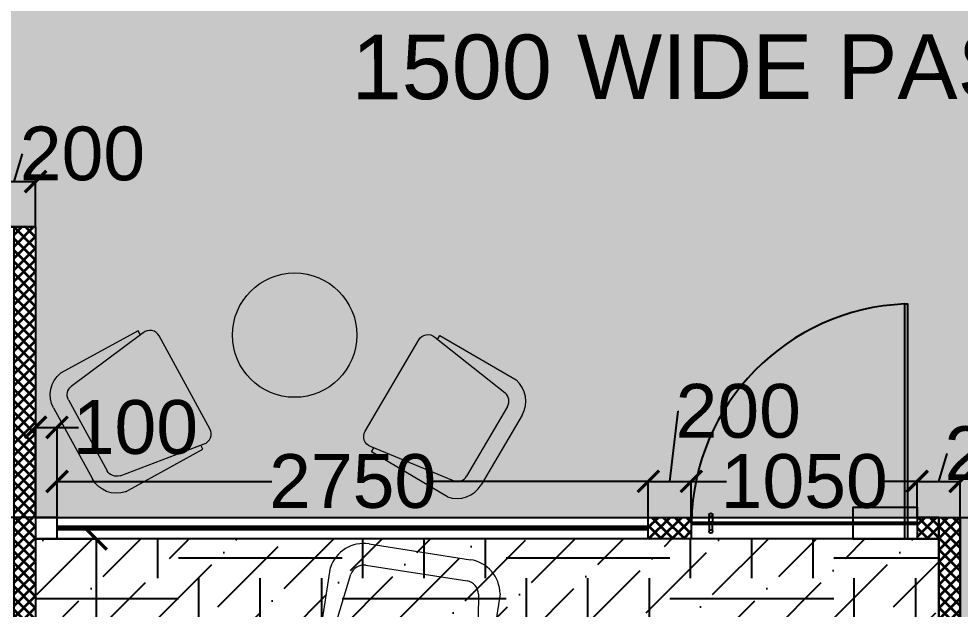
# Model space of a CAD drawing. Header units: millimetres. Extents: x 263321 to 4958806, y 33647 to 987811.
# Drawn here: x 2403474 to 2407852, y 465106 to 467851 of the extents above; entities that cross this region are included whole.
import ezdxf

# ---------------------------------------------------------------- set-up
doc = ezdxf.new("R2010")
doc.units = ezdxf.units.MM
doc.header["$PDMODE"] = 3
for name, color, linetype, lineweight in [('A- Loose furniture', 11, 'Continuous', 5), ('A-DOOR-FULL', 40, 'Continuous', 18), ('A-FURN-LOOSE', 24, 'Continuous', 18), ('A-GLASS PARTITION', 5, 'Continuous', 18), ('A-GYPSUM PARTITION', 250, 'Continuous', 35)]:
    doc.layers.add(name, color=color, linetype=linetype, lineweight=lineweight)
for name, color, linetype in [('CEILING TOA', 7, 'Continuous'), ('CH - MAN', 8, 'Continuous'), ('DOOR', 5, 'Continuous'), ('FLOORING TOA', 7, 'Continuous'), ('PARTITION DIM.', 250, 'Continuous'), ('PARTITION GYPSUM', 250, 'Continuous'), ('TEXT', 250, 'Continuous')]:
    doc.layers.add(name, color=color, linetype=linetype)
doc.styles.add('ARIAL', font='arial.ttf')
doc.styles.get("Standard").update_dxf_attribs({"font": 'arial.ttf'})
doc.styles.add('TEXT @ 150', font='arial.ttf', dxfattribs={"height": 225})
doc.dimstyles.new('DIM @ 150', dxfattribs={"dimtxt": 225, "dimasz": 100, "dimexe": 1, "dimexo": 0, "dimgap": 0.5, "dimtad": 0, "dimdec": 0, "dimzin": 0, "dimdsep": 46, "dimtxsty": 'TEXT @ 150', "dimblk": 'ARCHTICK', "dimcen": -2, "dimclrd": 8, "dimclre": 8, "dimclrt": 7, "dimadec": 0, "dimazin": 0, "dimtfac": 1, "dimtdec": 0, "dimtofl": 0, "dimtmove": 0, "dimatfit": 3, "dimldrblk": 'OPEN90', "dimfxl": 1, "dimtolj": 1, "dimtzin": 0, "dimlwd": -1, "dimlwe": -1, "dimarcsym": 0})
pattern_1 = [(45, (13069.08, -8478.743), (-26.94076836, 26.94076836), []), (135, (13069.08, -8478.743), (-26.94076836, -26.94076836), [])]

# ---------------------------------------------------------------- blocks, each defined once
blk = doc.blocks.new('BAYCH')
at = {"layer": 'A-FURN-LOOSE', "color": 153, "ltscale": 0.95}
for p, q in [((38347006.5, -237000.7), (38347006.5, -236619)), ((38347086.7, -237000.7), (38347086.7, -236619))]:
    blk.add_line(p, q, dxfattribs=at)
for points in [[(38347114.8, -236490.7), (38347531.5, -236491.3, -0.464525), (38347531.5, -236491.3), (38347531.5, -236513.4)], [(38347128.3, -236569.7), (38347548.1, -236510.6, -0.464525), (38347606.5, -236559.9), (38347606.5, -237059.9, -0.464525), (38347548.1, -237109.2), (38347128.3, -237050)], [(38347531.5, -237106.3), (38347531.5, -237128.5, -0.464525), (38347531.5, -237128.5), (38347114.8, -237129.1)]]:
    blk.add_lwpolyline(points, format="xyb", dxfattribs=at)
for centre, radius, start, end in [((38347136.7, -236619), 130.2, 99.6643, 180), ((38347136.7, -236619), 50, 99.6643, 180), ((38347136.7, -237000.7), 130.2, 180, 260.3357), ((38347136.7, -237000.7), 50, 180, 260.3357)]:
    blk.add_arc(centre, radius, start, end, dxfattribs=at)
blk = doc.blocks.new('_ArchTick')
at = {"color": 0, "linetype": 'ByBlock', "const_width": 0.15}
blk.add_lwpolyline([(-0.5, -0.5), (0.5, 0.5)], dxfattribs=at)
blk = doc.blocks.new('*D473')
at = {"layer": 'Defpoints', "color": 0, "transparency": 16777216}
for p in [(2403551.7, 467093.8), (2403351.7, 466883.1), (2403551.7, 466883.1)]:
    blk.add_point(p, dxfattribs=at)
at = {"layer": 'PARTITION DIM.', "color": 8, "transparency": 16777216}
for p, q in [((2403451.7, 467093.8), (2403490.5, 467223.2)), ((2403490.5, 467223.2), (2403491.5, 467223.2)), ((2403351.7, 466883.1), (2403351.7, 467094.8)), ((2403351.7, 467093.8), (2403551.7, 467093.8)), ((2403551.7, 466883.1), (2403551.7, 467094.8))]:
    blk.add_line(p, q, dxfattribs=at)
at = {"layer": 'PARTITION DIM.', "color": 8, "transparency": 16777216, "xscale": 100, "yscale": 100, "zscale": 100, "rotation": 180}
blk.add_blockref('_ArchTick', (2403351.7, 467093.8), dxfattribs=at)
at = {"layer": 'PARTITION DIM.', "color": 8, "transparency": 16777216, "xscale": 100, "yscale": 100, "zscale": 100}
blk.add_blockref('_ArchTick', (2403551.7, 467093.8), dxfattribs=at)
at = {"layer": 'PARTITION DIM.', "color": 7, "transparency": 16777216, "insert": (2403769.9, 467223.2), "char_height": 250, "attachment_point": 5}
blk.add_mtext('\\A1;200', dxfattribs=at)
blk = doc.blocks.new('_Open90')
at = {"color": 0, "linetype": 'ByBlock'}
for p, q in [((-0.5, 0.5), (0, 0)), ((0, 0), (-1, 0)), ((0, 0), (-0.5, -0.5))]:
    blk.add_line(p, q, dxfattribs=at)
blk = doc.blocks.new('*D474')
at = {"layer": 'Defpoints', "color": 0, "transparency": 16777216}
for p in [(2403551.7, 466883.1), (2403149.2, 465533.1), (2403651.7, 465533.1)]:
    blk.add_point(p, dxfattribs=at)
at = {"layer": 'PARTITION DIM.', "color": 8, "transparency": 16777216}
for p, q in [((2403551.7, 466883.1), (2403148.2, 466883.1)), ((2403149.2, 466883.1), (2403149.2, 466569.7)), ((2403149.2, 465533.1), (2403149.2, 465846.5)), ((2403651.7, 465533.1), (2403148.2, 465533.1))]:
    blk.add_line(p, q, dxfattribs=at)
at = {"layer": 'PARTITION DIM.', "color": 8, "transparency": 16777216, "xscale": 100, "yscale": 100, "zscale": 100}
for p, rotation in [((2403149.2, 466883.1), 90), ((2403149.2, 465533.1), 270)]:
    blk.add_blockref('_ArchTick', p, dxfattribs=dict(at, rotation=rotation))
at = {"layer": 'PARTITION DIM.', "color": 7, "transparency": 16777216, "insert": (2403149.2, 466208.1), "char_height": 250, "attachment_point": 5, "rotation": 90}
blk.add_mtext('\\A1;1350', dxfattribs=at)
blk = doc.blocks.new('*D477')
at = {"layer": 'Defpoints', "color": 0, "transparency": 16777216}
for p in [(2403551.7, 465433.1), (2403551.7, 460883.1), (2403833.3, 460883.1)]:
    blk.add_point(p, dxfattribs=at)
at = {"layer": 'PARTITION DIM.', "color": 8, "transparency": 16777216}
for p, q in [((2403551.7, 465433.1), (2403834.3, 465433.1)), ((2403833.3, 465433.1), (2403833.3, 463536.5)), ((2403833.3, 460883.1), (2403833.3, 462779.7)), ((2403551.7, 460883.1), (2403834.3, 460883.1))]:
    blk.add_line(p, q, dxfattribs=at)
at = {"layer": 'PARTITION DIM.', "color": 8, "transparency": 16777216, "xscale": 100, "yscale": 100, "zscale": 100}
for p, rotation in [((2403833.3, 465433.1), 90), ((2403833.3, 460883.1), 270)]:
    blk.add_blockref('_ArchTick', p, dxfattribs=dict(at, rotation=rotation))
at = {"layer": 'PARTITION DIM.', "color": 7, "transparency": 16777216, "insert": (2403833.3, 463158.1), "char_height": 250, "attachment_point": 5, "rotation": 90}
blk.add_mtext('\\A1;4550', dxfattribs=at)
blk = doc.blocks.new('*D478')
at = {"layer": 'Defpoints', "color": 0, "transparency": 16777216}
for p in [(2403651.7, 465951.6), (2403551.7, 465533.1), (2403651.7, 465533.1)]:
    blk.add_point(p, dxfattribs=at)
at = {"layer": 'PARTITION DIM.', "color": 8, "transparency": 16777216}
for p, q in [((2403551.7, 465533.1), (2403551.7, 465952.6)), ((2403551.7, 465951.6), (2403651.7, 465951.6)), ((2403651.7, 465533.1), (2403651.7, 465952.6)), ((2403651.7, 465951.6), (2403751.7, 465951.6))]:
    blk.add_line(p, q, dxfattribs=at)
at = {"layer": 'PARTITION DIM.', "color": 8, "transparency": 16777216, "xscale": 100, "yscale": 100, "zscale": 100, "rotation": 180}
blk.add_blockref('_ArchTick', (2403551.7, 465951.6), dxfattribs=at)
at = {"layer": 'PARTITION DIM.', "color": 8, "transparency": 16777216, "xscale": 100, "yscale": 100, "zscale": 100}
blk.add_blockref('_ArchTick', (2403651.7, 465951.6), dxfattribs=at)
at = {"layer": 'PARTITION DIM.', "color": 7, "transparency": 16777216, "insert": (2404016.2, 465951.6), "char_height": 250, "attachment_point": 5}
blk.add_mtext('\\A1;100', dxfattribs=at)
blk = doc.blocks.new('*D479')
at = {"layer": 'Defpoints', "color": 0, "transparency": 16777216}
for p in [(2406401.4, 465700.4), (2403651.7, 465533.1), (2406401.4, 465533.1)]:
    blk.add_point(p, dxfattribs=at)
at = {"layer": 'PARTITION DIM.', "color": 8, "transparency": 16777216}
for p, q in [((2403651.7, 465533.1), (2403651.7, 465701.4)), ((2403651.7, 465700.4), (2404651, 465700.4)), ((2406401.4, 465700.4), (2405402, 465700.4)), ((2406401.4, 465533.1), (2406401.4, 465701.4))]:
    blk.add_line(p, q, dxfattribs=at)
at = {"layer": 'PARTITION DIM.', "color": 8, "transparency": 16777216, "xscale": 100, "yscale": 100, "zscale": 100, "rotation": 180}
blk.add_blockref('_ArchTick', (2403651.7, 465700.4), dxfattribs=at)
at = {"layer": 'PARTITION DIM.', "color": 8, "transparency": 16777216, "xscale": 100, "yscale": 100, "zscale": 100}
blk.add_blockref('_ArchTick', (2406401.4, 465700.4), dxfattribs=at)
at = {"layer": 'PARTITION DIM.', "color": 7, "transparency": 16777216, "insert": (2405026.5, 465700.4), "char_height": 250, "attachment_point": 5}
blk.add_mtext('\\A1;2750', dxfattribs=at)
blk = doc.blocks.new('*D480')
at = {"layer": 'Defpoints', "color": 0, "transparency": 16777216}
for p in [(2406601.4, 465700.4), (2406401.4, 465533.1), (2406601.4, 465533.1)]:
    blk.add_point(p, dxfattribs=at)
at = {"layer": 'PARTITION DIM.', "color": 8, "transparency": 16777216}
for p, q in [((2406501.4, 465700.4), (2406540.2, 466026.6)), ((2406540.2, 466026.6), (2406541.2, 466026.6)), ((2406401.4, 465533.1), (2406401.4, 465701.4)), ((2406401.4, 465700.4), (2406601.4, 465700.4)), ((2406601.4, 465533.1), (2406601.4, 465701.4))]:
    blk.add_line(p, q, dxfattribs=at)
at = {"layer": 'PARTITION DIM.', "color": 8, "transparency": 16777216, "xscale": 100, "yscale": 100, "zscale": 100, "rotation": 180}
blk.add_blockref('_ArchTick', (2406401.4, 465700.4), dxfattribs=at)
at = {"layer": 'PARTITION DIM.', "color": 8, "transparency": 16777216, "xscale": 100, "yscale": 100, "zscale": 100}
blk.add_blockref('_ArchTick', (2406601.4, 465700.4), dxfattribs=at)
at = {"layer": 'PARTITION DIM.', "color": 7, "transparency": 16777216, "insert": (2406819.6, 466026.6), "char_height": 250, "attachment_point": 5}
blk.add_mtext('\\A1;200', dxfattribs=at)
blk = doc.blocks.new('*D481')
at = {"layer": 'Defpoints', "color": 0, "transparency": 16777216}
for p in [(2407651.7, 465700.4), (2406601.4, 465533.1), (2407651.7, 465533.1)]:
    blk.add_point(p, dxfattribs=at)
at = {"layer": 'PARTITION DIM.', "color": 8, "transparency": 16777216}
for p, q in [((2406601.4, 465533.1), (2406601.4, 465701.4)), ((2406601.4, 465700.4), (2406764.9, 465700.4)), ((2407651.7, 465700.4), (2407488.1, 465700.4)), ((2407651.7, 465533.1), (2407651.7, 465701.4))]:
    blk.add_line(p, q, dxfattribs=at)
at = {"layer": 'PARTITION DIM.', "color": 8, "transparency": 16777216, "xscale": 100, "yscale": 100, "zscale": 100, "rotation": 180}
blk.add_blockref('_ArchTick', (2406601.4, 465700.4), dxfattribs=at)
at = {"layer": 'PARTITION DIM.', "color": 8, "transparency": 16777216, "xscale": 100, "yscale": 100, "zscale": 100}
blk.add_blockref('_ArchTick', (2407651.7, 465700.4), dxfattribs=at)
at = {"layer": 'PARTITION DIM.', "color": 7, "transparency": 16777216, "insert": (2407126.5, 465700.4), "char_height": 250, "attachment_point": 5}
blk.add_mtext('\\A1;1050', dxfattribs=at)
blk = doc.blocks.new('*D482')
at = {"layer": 'Defpoints', "color": 0, "transparency": 16777216}
for p in [(2407851.7, 465700.4), (2407651.7, 465533.1), (2407851.7, 465533.1)]:
    blk.add_point(p, dxfattribs=at)
at = {"layer": 'PARTITION DIM.', "color": 8, "transparency": 16777216}
for p, q in [((2407751.7, 465700.4), (2407790.5, 465829.8)), ((2407790.5, 465829.8), (2407791.5, 465829.8)), ((2407651.7, 465533.1), (2407651.7, 465701.4)), ((2407651.7, 465700.4), (2407851.7, 465700.4)), ((2407851.7, 465533.1), (2407851.7, 465701.4))]:
    blk.add_line(p, q, dxfattribs=at)
at = {"layer": 'PARTITION DIM.', "color": 8, "transparency": 16777216, "xscale": 100, "yscale": 100, "zscale": 100, "rotation": 180}
blk.add_blockref('_ArchTick', (2407651.7, 465700.4), dxfattribs=at)
at = {"layer": 'PARTITION DIM.', "color": 8, "transparency": 16777216, "xscale": 100, "yscale": 100, "zscale": 100}
blk.add_blockref('_ArchTick', (2407851.7, 465700.4), dxfattribs=at)
at = {"layer": 'PARTITION DIM.', "color": 7, "transparency": 16777216, "insert": (2408069.9, 465829.8), "char_height": 250, "attachment_point": 5}
blk.add_mtext('\\A1;200', dxfattribs=at)
blk = doc.blocks.new('*D483')
at = {"layer": 'Defpoints', "color": 0, "transparency": 16777216}
for p in [(2407851.7, 465533), (2407851.6, 460783.1), (2408046.2, 460783.1)]:
    blk.add_point(p, dxfattribs=at)
at = {"layer": 'PARTITION DIM.', "color": 8, "transparency": 16777216}
for p, q in [((2407851.7, 465533), (2408047.2, 465533)), ((2408046.2, 465533), (2408046.2, 463536.5)), ((2408046.2, 460783.1), (2408046.2, 462779.7)), ((2407851.6, 460783.1), (2408047.2, 460783.1))]:
    blk.add_line(p, q, dxfattribs=at)
at = {"layer": 'PARTITION DIM.', "color": 8, "transparency": 16777216, "xscale": 100, "yscale": 100, "zscale": 100}
for p, rotation in [((2408046.2, 465533), 90), ((2408046.2, 460783.1), 270)]:
    blk.add_blockref('_ArchTick', p, dxfattribs=dict(at, rotation=rotation))
at = {"layer": 'PARTITION DIM.', "color": 7, "transparency": 16777216, "insert": (2408046.2, 463158.1), "char_height": 250, "attachment_point": 5, "rotation": 90}
blk.add_mtext('\\A1;4750', dxfattribs=at)
blk = doc.blocks.new('door-3f-01')
at = {"layer": 'A-GLASS PARTITION', "color": 5}
blk.add_line((-36, 0), (-36, 4), dxfattribs=at)
at = {"layer": 'DOOR', "elevation": 0}
blk.add_lwpolyline([(-1.95, 37.5), (-1.55, 37.5), (-1.55, 0), (-1.95, 0)], close=True, dxfattribs=at)
at = {"layer": 'DOOR', "color": 252, "true_color": 0x939598}
blk.add_lwpolyline([(0, 0), (-10.2, 0), (-10.2, 5.08), (0, 5.08), (0, 0)], dxfattribs=at)
at = {"layer": 'DOOR'}
for points in [[(-32.64, 3.74), (-32.64, 2.74), (-33.14, 2.74), (-33.14, 3.74)], [(-32.64, 1.34), (-32.64, 2.34), (-33.14, 2.34), (-33.14, 1.34)]]:
    blk.add_lwpolyline(points, dxfattribs=at)
blk.add_lwpolyline([(-36, 2.34), (-36, 2.74), (0, 2.74), (0, 2.34)], close=True, dxfattribs=at)
for centre in [(-32.89, 3.86), (-32.89, 1.22)]:
    blk.add_circle(centre, 0.278, dxfattribs=at)
at = {"layer": 'DOOR', "color": 252, "true_color": 0x939598}
blk.add_arc((-0.52, 2.04, 0), 35.48, 92.2973, 178.8766, dxfattribs=at)

msp = doc.modelspace()

# ---------------------------------------------------------------- hatches: boundary and pattern name
at = {"layer": 'A-GYPSUM PARTITION', "true_color": 0x636466}
h = msp.add_hatch(dxfattribs=at)
h.set_pattern_fill('ANSI37', color=251, scale=12)
h.set_pattern_definition(pattern_1)
h.paths.add_polyline_path([(2403451.7, 460883.1), (2403451.7, 460783.1), (2399901.1, 460783.1), (2399901.1, 460883.1)])
edge = h.paths.add_edge_path()
edge.add_line((2403551.7, 466883.1), (2403551.7, 460883.1))
edge.add_line((2403551.7, 460883.1), (2403451.7, 460883.1))
edge.add_line((2403451.7, 460883.1), (2403451.7, 466883.1))
h = msp.add_hatch(dxfattribs=at)
h.set_pattern_fill('ANSI37', color=251, scale=12)
h.set_pattern_definition(pattern_1)
h.paths.add_polyline_path([(2406601.4, 465533.1), (2406601.4, 465433.1), (2406401.4, 465433.1), (2406401.4, 465533.1)])
h = msp.add_hatch(dxfattribs=at)
h.set_pattern_fill('ANSI37', color=251, scale=12)
h.set_pattern_definition(pattern_1)
h.paths.add_polyline_path([(2407751.7, 465533.1), (2407651.7, 465533.1), (2407651.7, 465433.1), (2407751.7, 465433.1)])
h = msp.add_hatch(dxfattribs=at)
h.set_pattern_fill('ANSI37', color=251, scale=12)
h.set_pattern_definition(pattern_1)
h.paths.add_polyline_path([(2407751.7, 465533.1), (2407851.6, 465533.1), (2407851.6, 460783.1), (2407751.7, 460783.1)])
at = {"layer": 'CEILING TOA', "true_color": 0x939598}
h = msp.add_hatch(dxfattribs=at)
h.set_pattern_fill('ANSI36', color=252, scale=50)
h.set_pattern_definition([(45, (13069.08, -8478.74), (84.189901, 308.696304), [396.875, -79.375, 0, -79.375])])
h.paths.add_polyline_path([(2404051.7, 461558.1), (2407251.7, 461558.1), (2407251.7, 464758.1), (2404051.7, 464758.1)], flags=16)
h.paths.add_polyline_path([(2403551.7, 460883.1), (2407751.7, 460883.1), (2407751.7, 465433.1), (2403551.7, 465433.1)])
at = {"layer": 'FLOORING TOA', "true_color": 0xc7c8ca}
h = msp.add_hatch(dxfattribs=at)
h.set_pattern_fill('EARTH', color=9, scale=120)
edge = h.paths.add_edge_path()
edge.add_line((2399150.3, 470683.1), (2406751.6, 470683.1))
edge.add_line((2406751.6, 470683.1), (2406751.6, 489283.1))
edge.add_line((2406751.6, 489283.1), (2406777, 491421.9))
edge.add_line((2406777, 491421.9), (2410711.6, 491383.1))
edge.add_line((2410711.6, 491383.1), (2410711.6, 490662.8))
edge.add_line((2410711.6, 490662.8), (2412251.6, 490662.8))
edge.add_line((2412251.6, 490662.8), (2412251.6, 491383.1))
edge.add_line((2412251.6, 491383.1), (2413501.6, 491383.1))
edge.add_line((2413501.6, 491383.1), (2413501.6, 490641.9))
edge.add_line((2413501.6, 490641.9), (2414541.6, 490641.9))
edge.add_line((2414541.6, 490641.9), (2414541.6, 491383.1))
edge.add_line((2414541.6, 491383.1), (2419059.8, 491383.1))
edge.add_line((2419059.8, 491383.1), (2419290.9, 492883.1))
edge.add_line((2419290.9, 492883.1), (2413191.6, 492883.1))
edge.add_line((2413191.6, 492883.1), (2413191.6, 495458.2))
edge.add_line((2413191.6, 495458.2), (2416206.2, 495458.2))
edge.add_line((2416206.2, 495458.2), (2416206.2, 496558.2))
edge.add_line((2416206.2, 496558.2), (2413191.6, 496558.2))
edge.add_line((2413191.6, 496558.2), (2413191.6, 498963.1))
edge.add_line((2413191.6, 498963.1), (2411651.6, 498963.1))
edge.add_line((2411651.6, 498963.1), (2411651.6, 492883.1))
edge.add_line((2411651.6, 492883.1), (2404451.6, 492883.1))
edge.add_line((2404451.6, 492883.1), (2404452.6, 502283.1))
edge.add_line((2404452.6, 502283.1), (2402951.6, 502283.1))
edge.add_line((2402951.6, 502283.1), (2402951.4, 497183.5))
edge.add_line((2402951.4, 497183.5), (2402951.6, 497133.1))
edge.add_line((2402951.6, 497133.1), (2399951.6, 497133.1))
edge.add_line((2399951.6, 497133.1), (2399951.6, 505326.9))
edge.add_arc((2397396.4, -38564.5), 543897.4, 89.730828, 95.307778)
edge.add_line((2347082.8, 503000.8), (2347082.9, 472483.1))
edge.add_line((2347082.9, 472483.1), (2343851.6, 472483.1))
edge.add_line((2343851.6, 472483.1), (2343851.6, 458383.2))
edge.add_line((2343851.6, 458383.2), (2354252.4, 458383.2))
edge.add_line((2354252.4, 458383.2), (2354252.7, 455753.4))
edge.add_arc((2374151.3, 141679.3), 314703.8, 88.069715, 93.625218, ccw=False)
edge.add_line((2384751.6, 456204.5), (2384751.6, 459200.3))
edge.add_line((2384751.6, 459200.3), (2394751.8, 459200.3))
edge.add_line((2394751.8, 459200.3), (2394749.6, 457484.3))
edge.add_line((2394749.6, 457484.3), (2395751.6, 457483.1))
edge.add_line((2395751.6, 457483.1), (2395751.6, 458383.1))
edge.add_line((2395751.6, 458383.1), (2396651.6, 458383.1))
edge.add_line((2396651.6, 458383.1), (2396651.6, 459197.4))
edge.add_line((2396651.6, 459197.4), (2399811.2, 459198))
edge.add_line((2399811.2, 459198), (2399811.2, 460833.1))
edge.add_line((2399811.2, 460833.1), (2398551.6, 460833.1))
edge.add_line((2398551.6, 460833.1), (2398551.6, 466883.1))
edge.add_line((2398551.6, 466883.1), (2403551.7, 466883.1))
edge.add_line((2403551.7, 466883.1), (2403551.7, 465533.1))
edge.add_line((2403551.7, 465533.1), (2407851.7, 465533.1))
edge.add_line((2407851.7, 465533.1), (2407851.7, 460783.1))
edge.add_line((2407851.7, 460783.1), (2409491.6, 460783.1))
edge.add_line((2409491.6, 460783.1), (2409496.3, 466883.1))
edge.add_line((2409496.3, 466883.1), (2415285.8, 466883.1))
edge.add_line((2415285.8, 466883.1), (2415516.9, 468383.1))
edge.add_line((2415516.9, 468383.1), (2399151.6, 468383.1))
edge.add_arc((2399151.6, 468983.1), 600, 180.0002, 269.9977, ccw=False)
edge.add_line((2398551.6, 468983.1), (2398551.6, 470083.1))
edge.add_arc((2399151.6, 470083.1), 600, 90.125, 179.9999, ccw=False)
edge = h.paths.add_edge_path(flags=16)
edge.add_line((2350804.3, 495933.1), (2349254.3, 495933.1))
edge.add_arc((2349254.3, 495533.1), 400, 90.0003, 179.7889)
edge.add_line((2348854.3, 495534.5), (2348854.3, 492844.4))
edge.add_line((2348854.3, 492844.4), (2350804.3, 492844.4))
edge.add_line((2350804.3, 492844.4), (2350804.3, 495933.1))
h.paths.add_polyline_path([(2380451.6, 495933.1), (2394411.6, 495933.1), (2394411.6, 489283.1), (2388129.7, 489289.9), (2388129.7, 487283.1), (2379984.7, 487283), (2379984.7, 489283.1), (2380551.6, 489283.1)], flags=16)
edge = h.paths.add_edge_path(flags=16)
edge.add_line((2404951.6, 487283.1), (2348951.6, 487283.1))
edge.add_arc((2348951.6, 486983.1), 300, 90, 179.997)
edge.add_line((2348651.6, 486983.1), (2348650.9, 472483.1))
edge.add_line((2348650.9, 472483.1), (2404951.6, 472483.1))
edge.add_line((2404951.6, 472483.1), (2404951.6, 487283.1))
h.paths.add_polyline_path([(2396751.6, 460833.1), (2396751.6, 464283.1)], flags=16)
h = msp.add_hatch(dxfattribs=at)
h.set_pattern_fill('EARTH', color=9, scale=120)
h.set_pattern_definition([(0, (90021.1, 24147), (762, 762), [762, -762]), (0, (90021.1, 24432.7), (762, 762), [762, -762]), (0, (90021.1, 24718.5), (762, 762), [762, -762]), (90, (90116.4, 24813.7), (-762, 762), [762, -762]), (90, (90402.1, 24813.7), (-762, 762), [762, -762]), (90, (90687.9, 24813.7), (-762, 762), [762, -762])])
h.paths.add_polyline_path([(2403551.7, 460883.1), (2407751.7, 460883.1), (2407751.7, 465433.1), (2403551.7, 465433.1)])

# ---------------------------------------------------------------- linework, layer by layer
at = {"layer": 'A-FURN-LOOSE'}
msp.add_circle((2404756.7, 466380.3), 289.1, dxfattribs=at)
at = {"layer": 'A-GLASS PARTITION', "linetype": 'ByBlock', "ltscale": 5}
for p, q in [((2406401.4, 465533.1), (2403651.7, 465533)), ((2406401.4, 465433.1), (2403651.7, 465433))]:
    msp.add_line(p, q, dxfattribs=at)
msp.add_lwpolyline([(2403651.7, 465533.1), (2407651.7, 465533.1)], dxfattribs=at)
at = {"layer": 'A-GLASS PARTITION', "linetype": 'ByBlock', "ltscale": 5, "const_width": 25, "elevation": 0}
msp.add_lwpolyline([(2406401.4, 465483.4), (2403651.7, 465483.4)], dxfattribs=at)
at = {"layer": 'CEILING TOA', "elevation": 0}
msp.add_lwpolyline([(2403551.7, 460883.1), (2407751.7, 460883.1), (2407751.7, 465433.1), (2403551.7, 465433.1)], close=True, dxfattribs=at)
at = {"layer": 'CH - MAN'}
msp.add_lwpolyline([(2403551.7, 466883.1), (2403551.7, 465533.1)], dxfattribs=at)
at = {"layer": 'FLOORING TOA'}
for points in [[(2398551.6, 466883.1), (2403551.7, 466883.1)], [(2403551.7, 466883.1), (2403551.7, 465533.1)], [(2403551.7, 465533.1), (2407851.7, 465533.1)]]:
    msp.add_lwpolyline(points, dxfattribs=at)
at = {"layer": 'PARTITION GYPSUM', "color": 30, "elevation": 0}
for points in [[(2403551.7, 466883.1), (2403551.7, 460883.1), (2403451.7, 460883.1), (2403451.7, 466883.1)], [(2407751.7, 465533.1), (2407651.7, 465533.1), (2407651.7, 465433.1), (2407751.7, 465433.1), (2407751.7, 465533.1)], [(2407751.7, 465533.1), (2407751.7, 460783.1), (2407851.7, 460783.1), (2407851.7, 465533.1)]]:
    msp.add_lwpolyline(points, dxfattribs=at)
for points in [[(2403651.7, 465533.1), (2403551.7, 465533.1), (2403551.7, 465433.1), (2403651.7, 465433.1)], [(2406601.4, 465533.1), (2406601.4, 465433.1), (2406401.4, 465433.1), (2406401.4, 465533.1)], [(2407751.7, 465533.1), (2407851.6, 465533.1), (2407851.6, 460783.1), (2407751.7, 460783.1)]]:
    msp.add_lwpolyline(points, close=True, dxfattribs=at)

# ---------------------------------------------------------------- block references
at = {"layer": 'A- Loose furniture', "ltscale": 5}
for p, xscale, yscale, zscale, rotation in [((-30640446, -17868340.9), -0.9854477562034034, 0.9854477562034034, 0.9854477562034034, 208.6694293641888), ((34876106.4, -18866374.6), 0.9854477562034034, 0.9854477562034034, 0.9854477562034034, 149.5850973328211), ((10040439.1, 47788073.9), 1.249999999992161, 1.249999999992161, 1.249999999992161, 261.1886349831533)]:
    msp.add_blockref('BAYCH', p, dxfattribs=dict(at, xscale=xscale, yscale=yscale, zscale=zscale, rotation=rotation))
at = {"layer": 'A-DOOR-FULL', "linetype": 'Continuous', "xscale": 29.16666484490015, "yscale": 29.16666484490015, "zscale": 29.16666484490015, "rotation": 359.9998965342576}
msp.add_blockref('door-3f-01', (2407651.7, 465431.6), dxfattribs=at)

# ---------------------------------------------------------------- texts
at = {"layer": 'TEXT', "insert": (2403652.6, 467472), "char_height": 300, "width": 6931.743, "attachment_point": 7, "rotation": 0.0346, "style": 'ARIAL'}
msp.add_mtext('\\pi1368.63411;1500 WIDE PASSAGE', dxfattribs=at)

# ---------------------------------------------------------------- dimensions: what is measured, and where the dimension line sits
at = {"layer": 'PARTITION DIM.'}
for base, p1, p2, picture, middle in [((2403551.7, 467093.8), (2403351.7, 466883.1), (2403551.7, 466883.1), '*D473', (2403492, 467223.2)), ((2407851.7, 465700.4), (2407651.7, 465533.1), (2407851.7, 465533.1), '*D482', (2407792, 465829.8)), ((2406401.4, 465700.4), (2403651.7, 465533.1), (2406401.4, 465533.1), '*D479', (2405026.5, 465700.4)), ((2407651.7, 465700.4), (2406601.4, 465533.1), (2407651.7, 465533.1), '*D481', (2407126.5, 465700.4))]:
    dim = msp.add_linear_dim(base=base, p1=p1, p2=p2, dimstyle='DIM @ 150', override={"dimtxt": 250, "dimtxsty": 'Standard', "dimtmove": 1, "dimarcsym": 1}, dxfattribs=at)
    dim.commit()
    dim.dimension.update_dxf_attribs({"geometry": picture, "text_midpoint": middle})
for base, p1, p2, picture, middle in [((2403149.2, 465533.1), (2403551.7, 466883.1), (2403651.7, 465533.1), '*D474', (2403149.2, 466208.1)), ((2408046.2, 460783.1), (2407851.7, 465533), (2407851.6, 460783.1), '*D483', (2408046.2, 463158.1)), ((2403833.3, 460883.1), (2403551.7, 465433.1), (2403551.7, 460883.1), '*D477', (2403833.3, 463158.1))]:
    dim = msp.add_linear_dim(base=base, p1=p1, p2=p2, angle=90, dimstyle='DIM @ 150', override={"dimtxt": 250, "dimtxsty": 'Standard', "dimarcsym": 1}, dxfattribs=at)
    dim.commit()
    dim.dimension.update_dxf_attribs({"geometry": picture, "text_midpoint": middle})
for base, p1, p2, override, picture, middle in [((2406601.4, 465700.4), (2406401.4, 465533.1), (2406601.4, 465533.1), {"dimtxt": 250, "dimtxsty": 'Standard', "dimtmove": 1, "dimarcsym": 1}, '*D480', (2406541.7, 466026.6)), ((2403651.7, 465951.6), (2403551.7, 465533.1), (2403651.7, 465533.1), {"dimtxt": 250, "dimtxsty": 'Standard', "dimarcsym": 1}, '*D478', (2404016.2, 465951.6))]:
    dim = msp.add_linear_dim(base=base, p1=p1, p2=p2, dimstyle='DIM @ 150', override=override, dxfattribs=at)
    dim.commit()
    dim.dimension.update_dxf_attribs({"geometry": picture, "text_midpoint": middle, "dimtype": 160})

doc.saveas('drawing.dxf')
